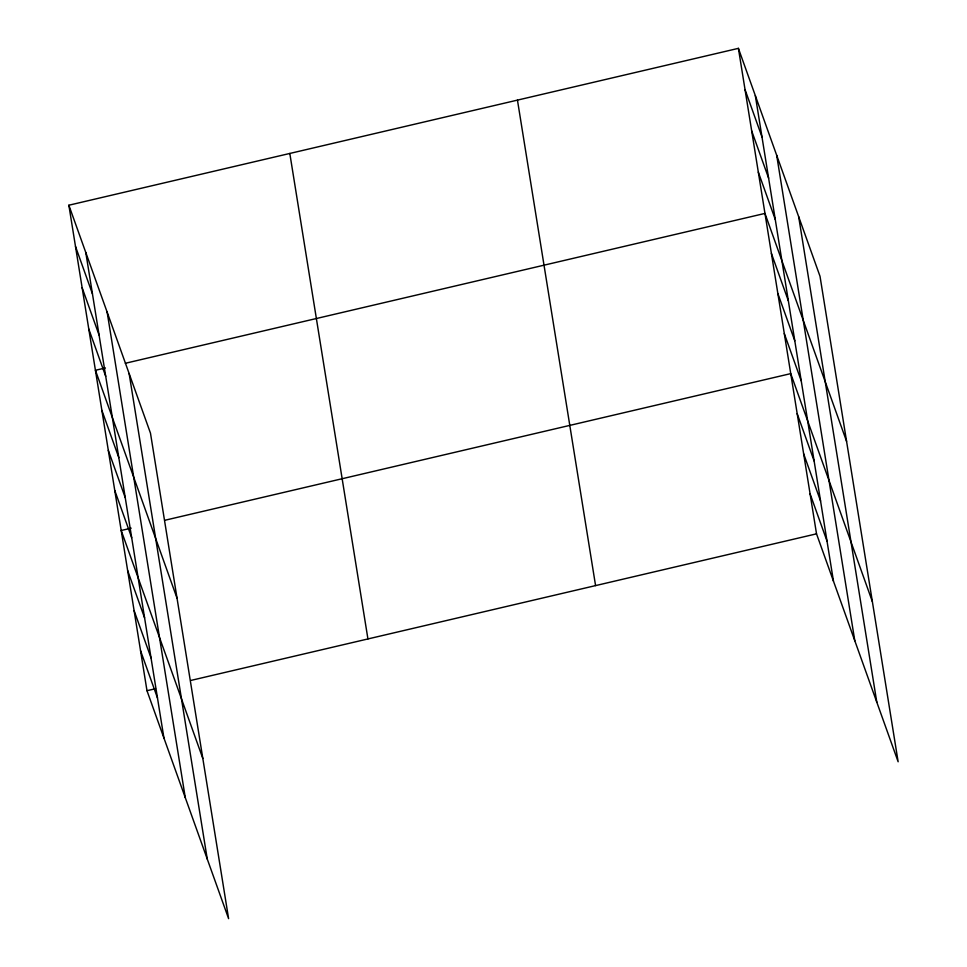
<?xml version="1.0" encoding="UTF-8"?>
<svg xmlns="http://www.w3.org/2000/svg" width="967" height="967" viewBox="0 0 967 967"><rect width="100%" height="100%" fill="white"/><g stroke="black" fill="none" stroke-linecap="round" stroke-linejoin="round"><path stroke-width="1.45" d="M68.862 205.222L150.477 433.168L228.599 918.65L146.984 690.704L68.862 205.222L738.401 48.35L820.016 276.296L898.138 761.778L816.523 533.832L738.401 48.35M105.403 367.956L95.431 370.288L177.046 598.235M125.359 363.278L764.957 213.417L846.572 441.351M131.186 528.163L121.201 530.496L202.816 758.442M165.393 520.149L790.74 373.625L872.355 601.571M146.984 690.704L155.53 688.709M191.176 680.357L816.523 533.832M745.037 89.617L761.972 136.903M751.685 130.883L768.62 178.17M758.321 172.15L775.256 219.436M771.412 253.463L788.335 300.761M777.855 293.521L794.789 340.807M784.297 333.567L801.232 380.865M797.183 413.683L814.117 460.969M803.625 453.728L820.56 501.027M810.08 493.786L827.003 541.073M75.511 246.488L92.433 293.787M82.147 287.755L99.081 335.053M88.783 329.022L105.717 376.32M101.873 410.346L118.808 457.633M108.316 450.392L125.251 497.691M114.759 490.45L131.693 537.737M127.644 570.554L144.579 617.84M134.099 610.6L151.021 657.898M140.541 650.658L157.476 697.944M798.669 216.681L876.791 702.163M776.682 155.252L854.792 640.746M755.336 95.636L833.457 581.131M517.454 100.121L595.575 585.603M289.81 153.451L367.931 638.945M129.131 373.552L207.252 859.034M107.144 312.136L185.265 797.618M85.797 252.52L163.919 738.002"/></g></svg>
